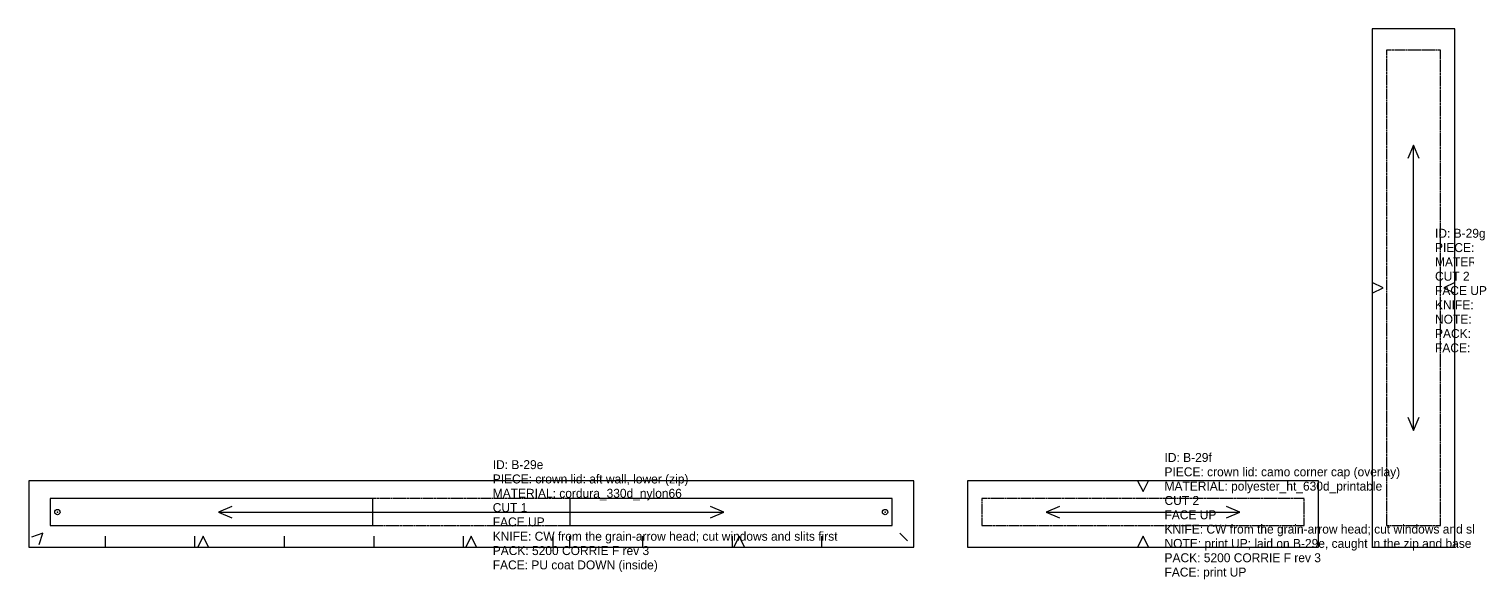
# Model space of a CAD drawing. Header units: millimetres. Extents: x 0 to 2340, y 0 to 5815.
# Drawn here: x 0 to 803, y 2512 to 2820 of the extents above; entities that cross this region are included whole.
import ezdxf

# ---------------------------------------------------------------- set-up
doc = ezdxf.new("R2010")
doc.units = ezdxf.units.MM
doc.linetypes.add('DASHED', pattern=[1.524, 1.27, -0.254])
for name, color, linetype in [('CUT', 7, 'Continuous'), ('DRILL', 4, 'Continuous'), ('GRAIN', 5, 'Continuous'), ('INTERNAL', 6, 'Continuous'), ('NOTCH', 1, 'Continuous'), ('SEW', 3, 'Continuous'), ('TEXT', 2, 'Continuous')]:
    doc.layers.add(name, color=color, linetype=linetype)

# ---------------------------------------------------------------- blocks, each defined once
blk = doc.blocks.new('B-29e_34')
at = {"layer": 'CUT'}
blk.add_lwpolyline([(-12, 25), (-12, -12), (482, -12), (482, 25)], close=True, dxfattribs=at)
at = {"layer": 'DRILL'}
for centre in [(4, 7.5), (466, 7.5)]:
    blk.add_circle(centre, 1.5, dxfattribs=at)
for p in [(4, 7.5), (466, 7.5)]:
    blk.add_point(p, dxfattribs=at)
at = {"layer": 'GRAIN'}
for points in [[(101.37, 10.62), (94, 7.5), (101.37, 4.38)], [(368.63, 4.38), (376, 7.5), (368.63, 10.62)], [(94, 7.5), (376, 7.5)]]:
    blk.add_lwpolyline(points, dxfattribs=at)
at = {"layer": 'INTERNAL', "linetype": 'CONTINUOUS'}
for points in [[(0, 0), (180, 0), (180, 15), (0, 15)], [(290, 0), (470, 0), (470, 15), (290, 15)]]:
    blk.add_lwpolyline(points, close=True, dxfattribs=at)
at = {"layer": 'NOTCH'}
for points in [[(-6.28, -10.66), (-4.21, -4.28), (-10.55, -6.45)], [(30.77, -12), (30.77, -6)], [(80.77, -12), (80.77, -6)], [(88.42, -12), (85.42, -6), (82.42, -12)], [(130.77, -12), (130.77, -6)], [(180.77, -12), (180.77, -6)], [(230.77, -12), (230.77, -6)], [(238, -12), (235, -6), (232, -12)], [(280.77, -12), (280.77, -6)], [(290, -12), (290, -6)], [(330.77, -12), (330.77, -6)], [(380.77, -12), (380.77, -6)], [(387.58, -12), (384.58, -6), (381.58, -12)], [(430.77, -12), (430.77, -6)], [(478.49, -8.49), (474.24, -4.24)]]:
    blk.add_lwpolyline(points, dxfattribs=at)
at = {"layer": 'SEW', "linetype": 'DASHED'}
blk.add_lwpolyline([(0, 0), (470, 0), (470, 15), (0, 15)], close=True, dxfattribs=at)
at = {"layer": 'TEXT'}
for s, p in [('ID: B-29e', (247, 31.5)), ('PIECE: crown lid: aft wall, lower (zip)', (247, 23.5)), ('MATERIAL: cordura_330d_nylon66', (247, 15.5)), ('CUT 1', (247, 7.5)), ('FACE UP', (247, -0.5)), ('KNIFE: CW from the grain-arrow head; cut windows and slits first', (247, -8.5)), ('PACK: 5200 CORRIE F rev 3', (247, -16.5)), ('FACE: PU coat DOWN (inside)', (247, -24.5))]:
    blk.add_text(s, height=5, dxfattribs=at).set_placement(p)
blk = doc.blocks.new('B-29f_35')
at = {"layer": 'CUT'}
blk.add_lwpolyline([(-8, 25), (-8, -12), (188, -12), (188, 25)], close=True, dxfattribs=at)
at = {"layer": 'GRAIN'}
for points in [[(43.37, 10.62), (36, 7.5), (43.37, 4.38)], [(136.63, 4.38), (144, 7.5), (136.63, 10.62)], [(36, 7.5), (144, 7.5)]]:
    blk.add_lwpolyline(points, dxfattribs=at)
at = {"layer": 'NOTCH'}
for points in [[(87, 25), (90, 19), (93, 25)], [(93, -12), (90, -6), (87, -12)]]:
    blk.add_lwpolyline(points, dxfattribs=at)
at = {"layer": 'SEW', "linetype": 'DASHED'}
blk.add_lwpolyline([(0, 0), (180, 0), (180, 15), (0, 15)], close=True, dxfattribs=at)
at = {"layer": 'TEXT'}
for s, p in [('ID: B-29f', (102, 35.5)), ('PIECE: crown lid: camo corner cap (overlay)', (102, 27.5)), ('MATERIAL: polyester_ht_630d_printable', (102, 19.5)), ('CUT 2', (102, 11.5)), ('FACE UP', (102, 3.5)), ('KNIFE: CW from the grain-arrow head; cut windows and slits first', (102, -4.5)), ('NOTE: print UP; laid on B-29e, caught in the zip and base seams, ends turned 8 mm', (102, -12.5)), ('PACK: 5200 CORRIE F rev 3', (102, -20.5)), ('FACE: print UP', (102, -28.5))]:
    blk.add_text(s, height=5, dxfattribs=at).set_placement(p)
blk = doc.blocks.new('B-29g_36')
at = {"layer": 'CUT'}
blk.add_lwpolyline([(-8, 277.47), (-8, -12), (38, -12), (38, 277.47)], close=True, dxfattribs=at)
at = {"layer": 'GRAIN'}
for points in [[(18.12, 205), (15, 212.37), (11.88, 205)], [(15, 53.09), (15, 212.37)], [(11.88, 60.46), (15, 53.09), (18.12, 60.46)]]:
    blk.add_lwpolyline(points, dxfattribs=at)
at = {"layer": 'NOTCH'}
for points in [[(-8, 129.73), (-2, 132.73), (-8, 135.73)], [(38, 135.73), (32, 132.73), (38, 129.73)]]:
    blk.add_lwpolyline(points, dxfattribs=at)
at = {"layer": 'SEW', "linetype": 'DASHED'}
blk.add_lwpolyline([(0, 0), (30, 0), (30, 265.47), (0, 265.47)], close=True, dxfattribs=at)
at = {"layer": 'TEXT'}
for s, p in [('ID: B-29g', (27, 160.73)), ('PIECE: crown lid: strap channel', (27, 152.73)), ('MATERIAL: cordura_330d_nylon66', (27, 144.73)), ('CUT 2', (27, 136.73)), ('FACE UP', (27, 128.73)), ('KNIFE: CW from the grain-arrow head; cut windows and slits first', (27, 120.73)), ('NOTE: long edges turned 8 mm and topstitched on the crown line; ends in the crown | wall seam', (27, 112.73)), ('PACK: 5200 CORRIE F rev 3', (27, 104.73)), ('FACE: PU coat DOWN (inside)', (27, 96.73))]:
    blk.add_text(s, height=5, dxfattribs=at).set_placement(p)

msp = doc.modelspace()

# ---------------------------------------------------------------- block references
at = {"layer": 'CUT'}
for name, p in [('B-29g_36', (758, 2542.49)), ('B-29e_34', (12, 2542.49)), ('B-29f_35', (532, 2542.49))]:
    msp.add_blockref(name, p, dxfattribs=at)

doc.saveas('drawing.dxf')
